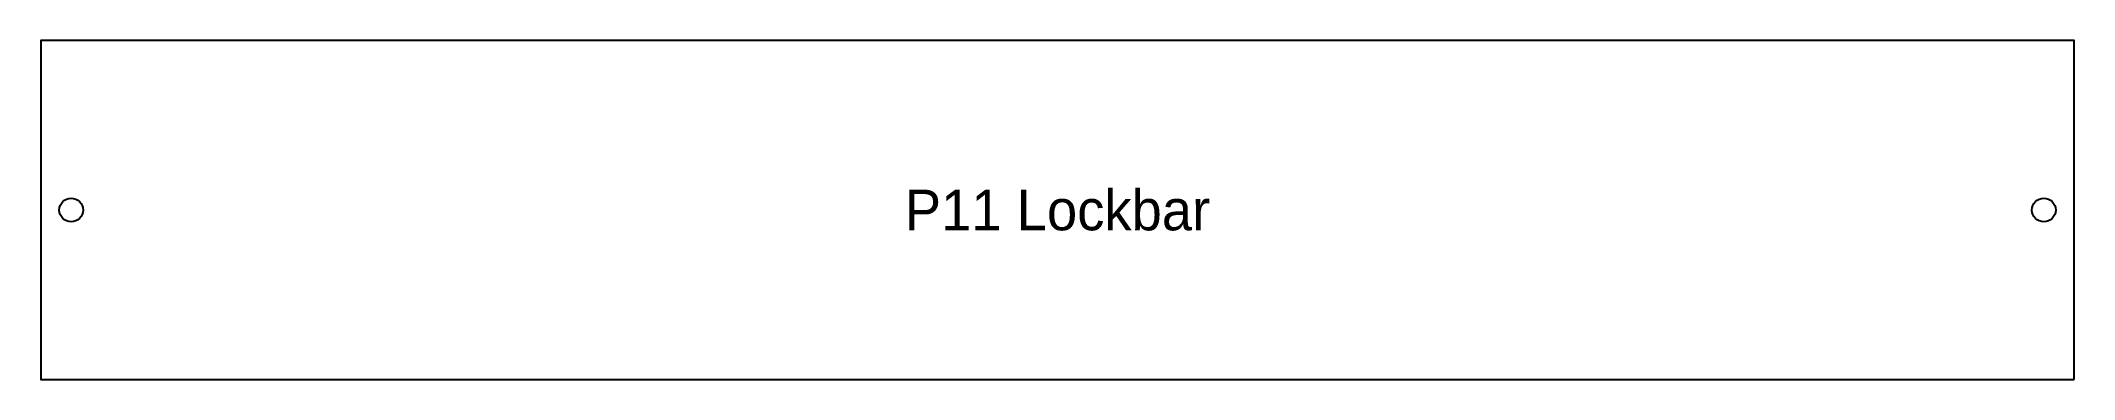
# Model space of a CAD drawing. Header units: millimetres. Extents: x 0 to 600, y 0 to 100.
import ezdxf
from ezdxf.enums import TextEntityAlignment as Align

# ---------------------------------------------------------------- set-up
doc = ezdxf.new("R2010")
doc.units = ezdxf.units.MM
for name, color, linetype in [('CUT_OUTSIDE', 1, 'Continuous'), ('DRILL', 3, 'Continuous'), ('NOTES', 7, 'Continuous')]:
    doc.layers.add(name, color=color, linetype=linetype)

msp = doc.modelspace()

# ---------------------------------------------------------------- linework, layer by layer
at = {"layer": 'CUT_OUTSIDE'}
msp.add_lwpolyline([(600, 0), (600, 100), (0, 100), (0, 0), (600, 0)], close=True, dxfattribs=at)
at = {"layer": 'DRILL'}
for centre in [(9, 50), (591, 50)]:
    msp.add_circle(centre, 3.5, dxfattribs=at)

# ---------------------------------------------------------------- texts
at = {"layer": 'NOTES'}
msp.add_text('P11 Lockbar', height=12, dxfattribs=at).set_placement((300, 50), align=Align.MIDDLE_CENTER)

doc.saveas('drawing.dxf')
